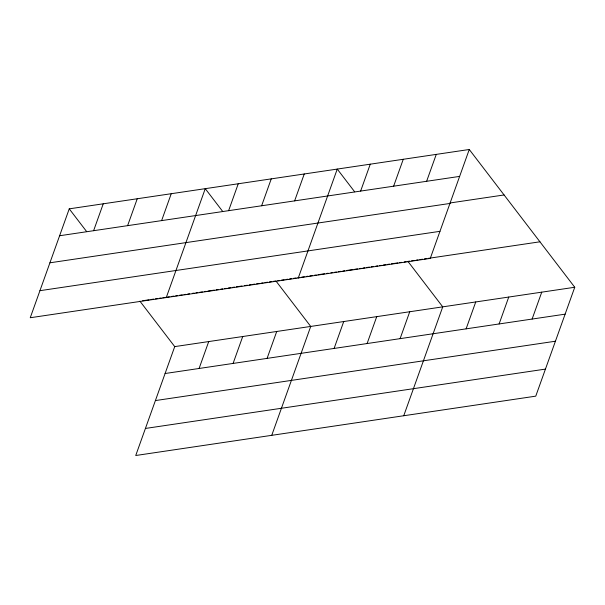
<?xml version="1.0" encoding="UTF-8"?>
<svg xmlns="http://www.w3.org/2000/svg" width="605" height="605" viewBox="0 0 605 605"><rect width="100%" height="100%" fill="white"/><g stroke="black" fill="none" stroke-linecap="round" stroke-linejoin="round"><path stroke-width="0.91" d="M69.242 208.846L30.25 317.738L430.276 258.388L469.268 149.488L69.242 208.846L86.644 231.579M93.609 230.702L103.243 203.802M127.61 225.657L137.244 198.758M161.618 220.613L171.245 193.706M166.262 297.562L205.254 188.662L222.655 211.395M139.914 301.154L174.724 346.612L135.732 455.512L535.758 396.154L574.75 287.262L469.268 149.488M228.622 210.669L238.249 183.769M199.09 368.475L208.725 341.568M261.625 205.776L271.252 178.868M233.091 363.431L242.726 336.524M294.627 200.875L304.255 173.975M267.092 358.379L276.727 331.479M298.273 277.975L337.257 169.075L354.666 191.808M271.743 435.328L310.728 326.435L275.925 280.97L273.165 281.378M360.633 191.082L370.26 164.182M334.104 348.442L343.731 321.535M393.628 186.189L403.263 159.281M367.099 343.542L376.733 316.642M426.631 181.288L436.265 154.388M400.102 338.649L409.736 311.741M403.747 415.741L442.739 306.848L407.929 261.383L409.767 261.11M466.107 328.855L475.742 301.948M499.11 323.955L508.745 297.055M532.113 319.062L541.747 292.154M59.608 235.746L459.634 176.395M449.991 202.977L504.078 194.954M49.92 262.804L449.946 203.454M39.938 290.68L439.964 231.329M142.667 300.738L149.102 299.785M150.94 299.513L153.7 299.104M155.538 298.832L157.376 298.56M159.213 298.288L161.051 298.015M162.889 297.743L165.641 297.335M167.479 297.063L169.317 296.79M171.154 296.518L173.915 296.102M175.752 295.83L177.59 295.558M179.428 295.285L182.188 294.877M184.026 294.605L185.864 294.332M187.701 294.06L189.539 293.788M192.292 293.38L194.129 293.107M195.967 292.835L197.805 292.563M199.65 292.291L202.403 291.875M204.24 291.602L206.078 291.33M207.916 291.058L214.351 290.105M216.189 289.833L218.027 289.561M220.78 289.152L222.617 288.88M224.463 288.608L226.3 288.335M228.138 288.063L230.891 287.655M232.728 287.375L234.566 287.103M236.404 286.83L241.917 286.014M244.677 285.605L247.437 285.197M249.275 284.925L251.113 284.652M252.951 284.38L254.788 284.108M256.626 283.836L259.379 283.427M261.216 283.155L263.054 282.875M264.892 282.603L267.652 282.195M269.49 281.922L271.327 281.65M277.755 280.697L279.586 280.425M281.423 280.153L284.176 279.744M286.006 279.472L287.836 279.2M289.674 278.928L291.504 278.655M293.342 278.383L296.087 277.975M297.925 277.703L299.755 277.43M301.592 277.158L304.338 276.75M306.175 276.477L308.005 276.205M309.843 275.94L312.588 275.532M314.426 275.26L316.256 274.988M318.094 274.715L324.507 273.762M326.345 273.49L328.175 273.218M330.927 272.81L332.758 272.537M334.595 272.265L336.425 271.993M338.263 271.721L341.008 271.312M342.846 271.04L344.676 270.768M346.514 270.495L352.927 269.543M354.764 269.27L357.51 268.862M359.347 268.59L361.177 268.317M363.015 268.045L364.845 267.773M366.675 267.501L369.428 267.092M371.266 266.82L373.096 266.548M375.849 266.139L377.679 265.875M379.516 265.603L381.347 265.33M383.177 265.058L385.929 264.65M387.767 264.377L389.597 264.105M391.427 263.833L397.848 262.88M399.678 262.608L401.516 262.336M404.269 261.927L406.099 261.655M411.597 260.838L414.349 260.43M416.18 260.158L418.017 259.885M419.847 259.613L422.6 259.205M424.43 258.932L426.268 258.66M428.098 258.388L539.94 241.796M174.724 346.612L574.75 287.262M165.089 373.519L565.115 314.161M155.402 400.578L555.428 341.22M145.419 428.453L545.445 369.095"/></g></svg>
